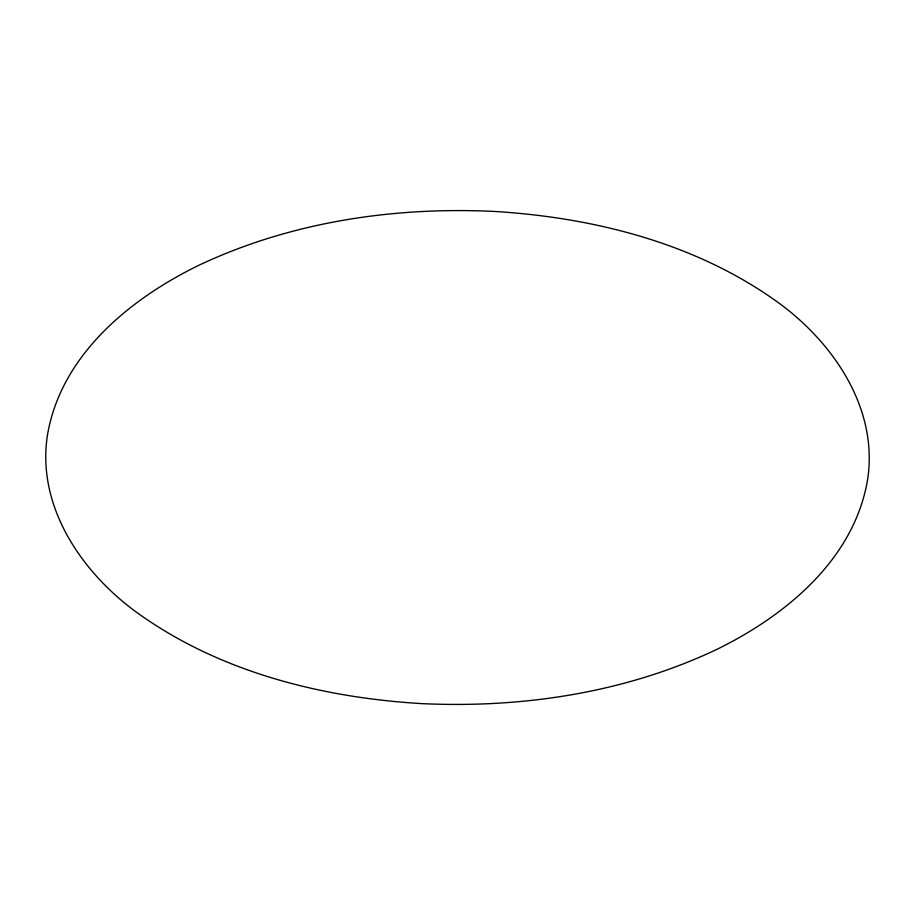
<?xml version="1.0" encoding="UTF-8"?>
<svg xmlns="http://www.w3.org/2000/svg" width="915" height="915" viewBox="0 0 915 915"><rect width="100%" height="100%" fill="white"/><g stroke="black" fill="none" stroke-linecap="round" stroke-linejoin="round"><path stroke-width="1.37" d="M47.42 435.3C36.371 506.807 82.11 573.122 137.833 613.21C219.794 671.953 321.016 697.436 420.5 703.555C521.641 708.45 625.082 692.964 717.028 649.295C785.871 615.52 854.198 559.374 867.58 479.7C878.629 408.193 832.89 341.878 777.167 301.79C695.206 243.047 593.984 217.564 494.5 211.445C393.359 206.55 289.918 222.036 197.972 265.705C129.129 299.479 60.802 355.626 47.42 435.3"/></g></svg>
